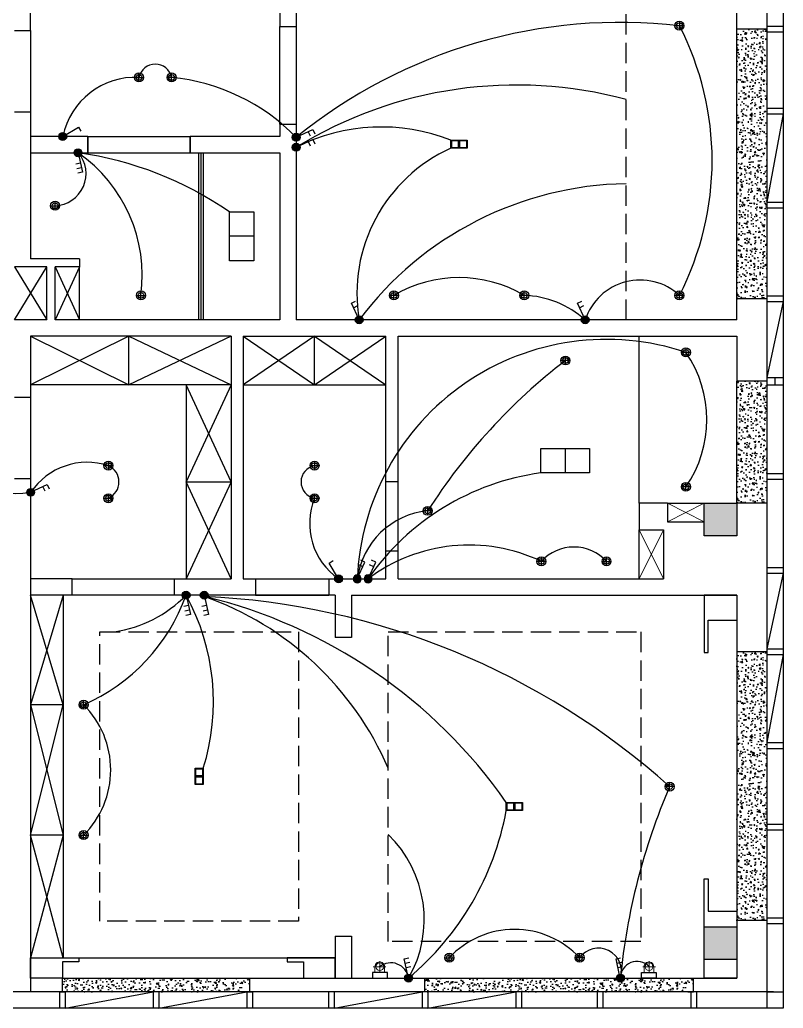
# Model space of a CAD drawing. Header units: millimetres. Extents: x 561810 to 956823, y -438984 to -391712.
# Drawn here: x 845363 to 854737, y -415003 to -402870 of the extents above; entities that cross this region are included whole.
import ezdxf

# ---------------------------------------------------------------- set-up
doc = ezdxf.new("R2010")
doc.units = ezdxf.units.MM
doc.header["$LTSCALE"] = 10
doc.header["$MEASUREMENT"] = 0
doc.linetypes.add('DASH', pattern=[0.35, 0.25, -0.1])
doc.layers.get('0').update_dxf_attribs({"linetype": 'CONTINUOUS'})
for name, color, linetype in [('4-P灯具', 142, 'CONTINUOUS'), ('5-P开关', 4, 'CONTINUOUS'), ('5-P开关图例', 4, 'CONTINUOUS'), ('PUB_HATCH', 144, 'CONTINUOUS'), ('WALL', 7, 'CONTINUOUS'), ('WINDOW', 4, 'CONTINUOUS'), ('填充', 8, 'CONTINUOUS'), ('墙', 7, 'CONTINUOUS')]:
    doc.layers.add(name, color=color, linetype=linetype)
doc.layers.add('家居内线', color=251, linetype='CONTINUOUS', lineweight=13)
doc.layers.add('细线', color=250, linetype='CONTINUOUS', lineweight=5)

# ---------------------------------------------------------------- blocks, each defined once
blk = doc.blocks.new('dfghdfhgd')
at = {"layer": '5-P开关图例'}
blk.add_hatch(color=4, dxfattribs=at).paths.add_polyline_path([(251209, 63552, 1), (251112, 63552, 1)])
at = {"layer": '5-P开关图例', "color": 4}
for p, q in [((251160, 63552), (251273, 63747)), ((251273, 63747), (251323, 63719)), ((251242, 63694), (251292, 63666))]:
    blk.add_line(p, q, dxfattribs=at)
blk.add_circle((251160, 63552), 48.4, dxfattribs=at)
blk = doc.blocks.new('fghdfg')
at = {"layer": '5-P开关图例'}
blk.add_hatch(color=4, dxfattribs=at).paths.add_polyline_path([(251213, 64281, 1), (251116, 64281, 1)])
at = {"layer": '5-P开关图例', "color": 4}
for p, q in [((251164, 64281), (251277, 64477)), ((251277, 64477), (251327, 64448))]:
    blk.add_line(p, q, dxfattribs=at)
blk.add_circle((251164, 64281), 48.4, dxfattribs=at)
blk = doc.blocks.new('ghdfg')
at = {"layer": '5-P开关图例'}
blk.add_hatch(color=4, dxfattribs=at).paths.add_polyline_path([(251192, 62859, 1), (251095, 62859, 1)])
at = {"layer": '5-P开关图例', "color": 4}
for p, q in [((251152, 62875), (251265, 63070)), ((251209, 62973), (251259, 62944)), ((251237, 63022), (251287, 62993)), ((251265, 63070), (251315, 63041))]:
    blk.add_line(p, q, dxfattribs=at)
blk.add_circle((251144, 62859), 48.4, dxfattribs=at)

msp = doc.modelspace()

# ---------------------------------------------------------------- hatches: boundary and pattern name
h = msp.add_hatch()
h.set_pattern_fill('AR-CONC', color=250, scale=20, style=0)
h.set_pattern_definition([(50, (854166.95, -406294.76), (143.452, -12.5504), [15, -165]), (355, (854166.95, -406294.76), (-27.75, 150.4384), [12, -132]), (100.4514, (854178.91, -406295.8), (115.702, 137.888), [12.748, -140.2284]), (46.184, (854166.95, -406254.76), (213.448, -33.104), [22.5, -247.5]), (96.6356, (854184.74, -406257.51), (186.933, 194.824), [19.122, -210.343]), (351.184, (854166.95, -406254.76), (186.932, 194.824), [18, -198]), (21, (854186.95, -406264.76), (119.3814, -80.5238), [15, -165]), (326, (854186.95, -406264.76), (48.663, 145.03), [12, -132]), (71.4514, (854196.9, -406271.47), (168.0445, 64.506), [12.748, -140.2284]), (37.5, (854166.954, -406294.755), (2.432, 66.5788), [0, -130.4, 0, -134, 0, -132.5]), (7.5, (854166.954, -406294.755), (52.6139, 78.8823), [0, -76.4, 0, -127.4, 0, -50.5]), (327.5, (854122.354, -406294.755), (106.7645, -4.511), [0, -50, 0, -156, 0, -207]), (317.5, (854102.35, -406294.755), (116.6372, 20.021), [0, -65, 0, -103.6, 0, -147])])
h.paths.add_polyline_path([(854537, -402984.8), (854167, -402984.8), (854167, -406294.8), (854537, -406294.8), (854537, -406259.8)])
h = msp.add_hatch()
h.set_pattern_fill('AR-CONC', color=250, scale=20, style=0)
h.set_pattern_definition([(50, (854166.95, -408802.76), (143.452, -12.55), [15, -165]), (355, (854166.95, -408802.76), (-27.75, 150.438), [12, -132]), (100.451, (854178.91, -408803.8), (115.702, 137.888), [12.748, -140.228]), (46.184, (854166.95, -408762.76), (213.448, -33.104), [22.5, -247.5]), (96.636, (854184.74, -408765.51), (186.933, 194.824), [19.122, -210.343]), (351.184, (854166.95, -408762.76), (186.932, 194.824), [18, -198]), (21, (854186.95, -408772.76), (119.381, -80.524), [15, -165]), (326, (854186.95, -408772.76), (48.663, 145.03), [12, -132]), (71.451, (854196.9, -408779.47), (168.045, 64.506), [12.748, -140.228]), (37.5, (854166.954, -408802.755), (2.432, 66.5788), [0, -130.4, 0, -134, 0, -132.5]), (7.5, (854166.954, -408802.755), (52.614, 78.8823), [0, -76.4, 0, -127.4, 0, -50.5]), (327.5, (854122.354, -408802.755), (106.7645, -4.511), [0, -50, 0, -156, 0, -207]), (317.5, (854102.35, -408802.755), (116.637, 20.021), [0, -65, 0, -103.6, 0, -147])])
h.paths.add_polyline_path([(854167, -408802.8), (854537, -408802.8), (854537, -407306.3), (854167, -407306.3)])
h = msp.add_hatch()
h.set_pattern_fill('AR-CONC', color=250, scale=20, style=0)
h.set_pattern_definition([(50, (854166.95, -413923.27), (143.452, -12.5504), [15, -165]), (355, (854166.95, -413923.27), (-27.75, 150.4384), [12, -132]), (100.4514, (854178.91, -413924.31), (115.702, 137.888), [12.748, -140.2284]), (46.184, (854166.95, -413883.27), (213.448, -33.104), [22.5, -247.5]), (96.6356, (854184.74, -413886.03), (186.933, 194.824), [19.122, -210.343]), (351.184, (854166.95, -413883.27), (186.932, 194.824), [18, -198]), (21, (854186.95, -413893.27), (119.3814, -80.5238), [15, -165]), (326, (854186.95, -413893.27), (48.663, 145.03), [12, -132]), (71.4514, (854196.9, -413899.98), (168.0445, 64.506), [12.748, -140.2284]), (37.5, (854166.954, -413923.27), (2.432, 66.5788), [0, -130.4, 0, -134, 0, -132.5]), (7.5, (854166.954, -413923.27), (52.6139, 78.8823), [0, -76.4, 0, -127.4, 0, -50.5]), (327.5, (854122.354, -413923.27), (106.7645, -4.511), [0, -50, 0, -156, 0, -207]), (317.5, (854102.35, -413923.27), (116.6372, 20.021), [0, -65, 0, -103.6, 0, -147])])
h.paths.add_polyline_path([(854537, -410627.8), (854167, -410627.8), (854167, -413923.3), (854537, -413923.3)])
h = msp.add_hatch()
h.set_pattern_fill('AR-CONC', color=250, scale=20, style=0)
h.set_pattern_definition([(50, (848186.95, -414802.76), (143.452, -12.5504), [15, -165]), (355, (848186.95, -414802.76), (-27.75, 150.438), [12, -132]), (100.4514, (848198.91, -414803.8), (115.702, 137.888), [12.748, -140.228]), (46.184, (848186.95, -414762.76), (213.448, -33.104), [22.5, -247.5]), (96.636, (848204.74, -414765.51), (186.933, 194.824), [19.122, -210.343]), (351.184, (848186.95, -414762.76), (186.932, 194.824), [18, -198]), (21, (848206.95, -414772.76), (119.3814, -80.524), [15, -165]), (326, (848206.95, -414772.76), (48.663, 145.03), [12, -132]), (71.4514, (848216.9, -414779.47), (168.0445, 64.506), [12.748, -140.228]), (37.5, (848186.954, -414802.755), (2.432, 66.5788), [0, -130.4, 0, -134, 0, -132.5]), (7.5, (848186.954, -414802.755), (52.614, 78.8823), [0, -76.4, 0, -127.4, 0, -50.5]), (327.5, (848142.354, -414802.755), (106.7645, -4.511), [0, -50, 0, -156, 0, -207]), (317.5, (848122.35, -414802.755), (116.6372, 20.021), [0, -65, 0, -103.6, 0, -147])])
h.paths.add_polyline_path([(845887, -414632.8), (845887, -414802.8), (845922, -414802.8), (848187, -414802.8), (848187, -414632.8)])
h = msp.add_hatch()
h.set_pattern_fill('AR-CONC', color=250, scale=20, style=0)
h.set_pattern_definition([(50, (853636.95, -414802.76), (143.452, -12.5504), [15, -165]), (355, (853636.95, -414802.76), (-27.75, 150.4384), [12, -132]), (100.4514, (853648.91, -414803.8), (115.702, 137.888), [12.748, -140.2284]), (46.184, (853636.95, -414762.76), (213.448, -33.104), [22.5, -247.5]), (96.6356, (853654.74, -414765.51), (186.933, 194.824), [19.122, -210.343]), (351.184, (853636.95, -414762.76), (186.932, 194.824), [18, -198]), (21, (853656.95, -414772.76), (119.3814, -80.5238), [15, -165]), (326, (853656.95, -414772.76), (48.663, 145.03), [12, -132]), (71.4514, (853666.9, -414779.47), (168.0445, 64.506), [12.748, -140.2284]), (37.5, (853636.954, -414802.755), (2.432, 66.5788), [0, -130.4, 0, -134, 0, -132.5]), (7.5, (853636.954, -414802.755), (52.6139, 78.8823), [0, -76.4, 0, -127.4, 0, -50.5]), (327.5, (853592.354, -414802.755), (106.7645, -4.511), [0, -50, 0, -156, 0, -207]), (317.5, (853572.35, -414802.755), (116.6372, 20.021), [0, -65, 0, -103.6, 0, -147])])
h.paths.add_polyline_path([(850337, -414632.8), (850337, -414802.8), (850372, -414802.8), (853637, -414802.8), (853637, -414632.8)])
at = {"layer": 'PUB_HATCH'}
h = msp.add_hatch(color=256, dxfattribs=at)
h.paths.add_polyline_path([(829917, -414402.8), (829917, -414002.8), (830317, -414002.8), (830317, -414402.8)])
h.paths.add_polyline_path([(818057, -414402.8), (818057, -414002.8), (818457, -414002.8), (818457, -414402.8)])
h.paths.add_polyline_path([(818057, -409202.8), (818057, -408802.8), (818457, -408802.8), (818457, -409202.8)])
h.paths.add_polyline_path([(818057, -402742.8), (818057, -402342.8), (818457, -402342.8), (818457, -402742.8)])
h.paths.add_polyline_path([(853767, -402742.8), (853767, -402342.8), (854167, -402342.8), (854167, -402742.8)])
h.paths.add_polyline_path([(853767, -409202.8), (853767, -408802.8), (854167, -408802.8), (854167, -409202.8)])
h.paths.add_polyline_path([(853767, -414402.8), (853767, -414002.8), (854167, -414002.8), (854167, -414402.8)])
h.paths.add_polyline_path([(841907, -414402.8), (841907, -414002.8), (842307, -414002.8), (842307, -414402.8)])

# ---------------------------------------------------------------- linework, layer by layer
at = {"color": 1}
for p, q in [((854537, -402949.8), (854737, -402949.8)), ((854537, -403019.8), (854737, -403019.8)), ((854537, -403954.8), (854737, -403954.8)), ((854537, -404024.8), (854737, -404024.8)), ((854737, -404024.8), (854537, -405109.8)), ((854537, -405109.8), (854737, -405109.8)), ((854537, -405179.8), (854737, -405179.8)), ((854537, -406259.8), (854737, -406259.8)), ((854537, -406259.8), (854537, -406329.8)), ((854537, -406329.8), (854737, -406329.8)), ((854737, -406329.8), (854537, -407259.8)), ((854537, -407259.8), (854737, -407259.8)), ((854637, -407352.8), (854637, -407259.8)), ((854537, -407352.8), (854737, -407352.8)), ((854537, -408437.8), (854737, -408437.8)), ((854537, -408507.8), (854737, -408507.8)), ((854537, -409592.8), (854737, -409592.8)), ((854537, -409662.8), (854737, -409662.8)), ((854737, -409662.8), (854537, -410592.8)), ((854537, -410592.8), (854737, -410592.8)), ((854537, -410662.8), (854737, -410662.8)), ((854737, -410662.8), (854537, -411742.8)), ((854537, -411742.8), (854737, -411742.8)), ((854537, -411812.8), (854737, -411812.8)), ((854537, -412742.8), (854737, -412742.8)), ((854537, -412812.8), (854737, -412812.8)), ((854537, -413892.8), (854737, -413892.8)), ((854537, -413962.8), (854737, -413962.8)), ((845852, -414802.8), (845852, -415002.8)), ((845922, -414802.8), (845922, -415002.8)), ((845922, -415002.8), (847002, -414802.8)), ((847002, -414802.8), (847002, -415002.8)), ((847072, -414802.8), (847072, -415002.8)), ((847072, -415002.8), (848152, -414802.8)), ((848152, -414802.8), (848152, -415002.8)), ((848222, -414802.8), (848222, -415002.8)), ((849152, -414802.8), (849152, -415002.8)), ((849222, -414802.8), (849222, -415002.8)), ((849222, -415002.8), (850302, -414802.8)), ((850302, -414802.8), (850302, -415002.8)), ((850372, -414802.8), (850302, -414802.8)), ((850372, -414802.8), (850372, -415002.8)), ((850372, -415002.8), (851452, -414802.8)), ((851452, -414802.8), (851452, -415002.8)), ((851522, -414802.8), (851522, -415002.8)), ((852452, -414802.8), (852452, -415002.8)), ((852522, -414802.8), (852522, -415002.8)), ((853602, -414802.8), (853602, -415002.8)), ((853672, -414802.8), (853602, -414802.8)), ((853602, -414802.8), (853637, -414802.8)), ((853672, -414802.8), (853672, -415002.8)), ((854537, -414802.8), (854537, -415002.8)), ((854537, -414802.8), (854737, -414802.8))]:
    msp.add_line(p, q, dxfattribs=at)
for points in [[(854537, -402949.8), (854537, -403019.8)], [(845852, -414802.8), (845922, -414802.8)], [(848152, -414802.8), (848222, -414802.8)]]:
    msp.add_lwpolyline(points, dxfattribs=at)
at = {"color": 251}
for centre, radius, start, end in [((852742.4, -409235), 6333.2, 83.47577, 128.99729), ((850257.5, -404597.8), 3606.6, 332.6851, 27.3149), ((847027, -403618.5), 204.1, 11.50399, 168.49601), ((846784.5, -404489.2), 912.4, 87.33096, 168.21067), ((846983.8, -406043.4), 2477.6, 44.30192, 84.36845), ((851463.4, -408848.6), 5177.3, 74.95932, 121.51727), ((849804.6, -406518.6), 2332.2, 68.56435, 116.69458), ((851452.9, -406227.9), 1950, 114.09048, 189.59), ((845784, -404759.6), 393.3, 271.86884, 40.77197), ((845027.1, -406010.9), 1840.4, 352.44064, 55.02984), ((845461.7, -408825.5), 4367, 55.47161, 81.83452), ((852873.8, -409064.5), 4182, 90.91616, 143.08606), ((850757, -407608.7), 1574.3, 59.45895, 120.54105), ((852980.4, -406775.5), 710.7, 47.34418, 161.73894), ((851509.7, -407454.3), 1202.5, 48.56882, 87.74643), ((852566.7, -409855.1), 3062, 71.42499, 177.70982), ((852346.5, -407777.8), 1452.7, 325.39044, 34.60956), ((856481.1, -412797.8), 7247.9, 127.56219, 147.44552), ((845324.9, -407582), 1101.7, 201.0491, 278.98254), ((846193, -409143.8), 841.8, 72.08503, 145.77432), ((846362.3, -408542.8), 219.2, 294.13598, 65.86402), ((849019.9, -408542.8), 203.5, 100.68635, 259.31365), ((852177.9, -411493.5), 3089.2, 97.78203, 145.25184), ((849750.8, -409052), 828.4, 158.0846, 235.20954), ((850465.6, -409860.1), 966.9, 95.55693, 172.43343), ((850881.5, -411385.9), 2067.7, 64.63438, 126.91421), ((852167.3, -409883.9), 542.3, 42.48663, 137.51337), ((845217.5, -409146.3), 2325.2, 293.56045, 340.23237), ((846294.6, -408845.6), 1554.5, 278.57415, 315.62508), ((845011.5, -411243.7), 2729.6, 342.64937, 28.7031), ((846156.8, -416091.5), 6316.1, 34.8998, 76.49109), ((846351.3, -413580.9), 3850.1, 23.31611, 70.56757), ((847221.5, -419109.8), 9168.9, 48.12362, 87.43267), ((845354.1, -412077.8), 1126.3, 314.7427, 45.2573), ((860633, -415412.7), 7934.4, 156.76685, 174.35894), ((847872.1, -411932.3), 3524.5, 309.9869, 349.44823), ((848882.8, -413912.7), 1446.2, 330.13907, 46.02296), ((851437, -415129.1), 1094.1, 43.01252, 136.98748), ((852466.7, -414548.3), 283.2, 342.65545, 144.21445), ((849920, -414665.1), 219.3, 8.47082, 129.58022), ((852942, -414632.6), 205.1, 44.03845, 180.05205)]:
    msp.add_arc(centre, radius, start, end, dxfattribs=at)
at = {"layer": '4-P灯具', "color": 250, "ltscale": 20}
for p, q in [((853462, -402887.8), (853462, -402997.8)), ((853517, -402942.8), (853407, -402942.8)), ((846827, -403632.8), (846827, -403522.8)), ((847227, -403632.8), (847227, -403522.8)), ((846772, -403577.8), (846882, -403577.8)), ((847282, -403577.8), (847172, -403577.8)), ((845796.9, -405207.8), (845796.9, -405097.8)), ((845741.9, -405152.8), (845851.9, -405152.8)), ((846796.5, -406253), (846906.5, -406253)), ((846851.5, -406308), (846851.5, -406198)), ((850012, -406252.8), (849902, -406252.8)), ((849957, -406307.8), (849957, -406197.8)), ((851612, -406252.8), (851502, -406252.8)), ((851557, -406307.8), (851557, -406197.8)), ((853517, -406252.8), (853407, -406252.8)), ((853462, -406307.8), (853462, -406197.8)), ((853542.1, -406897.7), (853542.1, -407007.7)), ((852062.6, -407107.5), (852062.6, -406997.5)), ((853597.1, -406952.7), (853487.1, -406952.7)), ((852117.6, -407052.5), (852007.6, -407052.5)), ((846397, -408342.8), (846507, -408342.8)), ((846452, -408287.8), (846452, -408397.8)), ((848927.2, -408342.8), (849037.2, -408342.8)), ((848982.2, -408287.8), (848982.2, -408397.8)), ((853597.1, -408602.9), (853487.1, -408602.9)), ((853542.1, -408657.9), (853542.1, -408547.9)), ((846397, -408742.8), (846507, -408742.8)), ((846452, -408797.8), (846452, -408687.8)), ((848927.2, -408742.8), (849037.2, -408742.8)), ((848982.2, -408797.8), (848982.2, -408687.8)), ((850372, -408952.8), (850372, -408842.8)), ((850427, -408897.8), (850317, -408897.8)), ((851767.3, -409572.6), (851767.3, -409462.6)), ((852567.2, -409572.6), (852567.2, -409462.6)), ((851822.3, -409517.6), (851712.3, -409517.6)), ((852512.2, -409517.6), (852622.2, -409517.6)), ((846092, -411277.8), (846202, -411277.8)), ((846147, -411332.8), (846147, -411222.8)), ((853342, -412337.8), (853342, -412227.8)), ((853397, -412282.8), (853287, -412282.8)), ((846147, -412932.8), (846147, -412822.8)), ((846092, -412877.8), (846202, -412877.8)), ((850582, -414382.8), (850692, -414382.8)), ((850637, -414437.8), (850637, -414327.8)), ((852292, -414382.8), (852182, -414382.8)), ((852237, -414437.8), (852237, -414327.8))]:
    msp.add_line(p, q, dxfattribs=at)
at = {"layer": '4-P灯具', "color": 142}
for points in [[(850857, -404347.8), (850857, -404447.8), (850657, -404447.8), (850657, -404347.8), (850857, -404347.8)], [(847517, -412057.8), (847617, -412057.8), (847617, -412257.8), (847517, -412257.8), (847517, -412057.8)], [(851537, -412477.8), (851537, -412577.8), (851337, -412577.8), (851337, -412477.8), (851537, -412477.8)]]:
    msp.add_lwpolyline(points, dxfattribs=at)
for points in [[(849876.4, -414632.8), (849876.4, -414564.8), (849695, -414564.8), (849695, -414632.8)], [(852995.5, -414632.8), (852995.5, -414564.8), (853176.9, -414564.8), (853176.9, -414632.8)]]:
    msp.add_lwpolyline(points, close=True, dxfattribs=at)
for centre in [(853462, -402942.8), (846827, -403577.8), (847227, -403577.8), (845796.9, -405152.8), (846851.5, -406253), (849957, -406252.8), (851557, -406252.8), (853462, -406252.8), (853542.1, -406952.7), (852062.6, -407052.5), (846452, -408342.8), (848982.2, -408342.8), (853542.1, -408602.9), (846452, -408742.8), (848982.2, -408742.8), (850372, -408897.8), (851767.3, -409517.6), (852567.2, -409517.6), (846147, -411277.8), (853342, -412282.8), (846147, -412877.8), (850637, -414382.8), (852237, -414382.8)]:
    msp.add_circle(centre, 55, dxfattribs=at)
at = {"layer": '4-P灯具', "color": 250, "ltscale": 20}
for centre in [(853462, -402942.8), (846827, -403577.8), (847227, -403577.8), (845796.9, -405152.8), (846851.5, -406253), (849957, -406252.8), (851557, -406252.8), (853462, -406252.8), (853542.1, -406952.7), (852062.6, -407052.5), (846452, -408342.8), (848982.2, -408342.8), (853542.1, -408602.9), (846452, -408742.8), (848982.2, -408742.8), (850372, -408897.8), (851767.3, -409517.6), (852567.2, -409517.6), (846147, -411277.8), (853342, -412282.8), (846147, -412877.8), (850637, -414382.8), (852237, -414382.8)]:
    msp.add_circle(centre, 35, dxfattribs=at)
at = {"layer": 'WALL'}
for p, q in [((845497, -403002.8), (845497, -402252.8)), ((848557, -402242.8), (848557, -402952.8)), ((848757, -402252.8), (848757, -402952.8)), ((854167, -406552.8), (854167, -402742.8)), ((845297, -403002.8), (845497, -403002.8)), ((848557, -402952.8), (848757, -402952.8)), ((845497, -404002.8), (845297, -404002.8)), ((845497, -404002.8), (845497, -405802.8)), ((848557, -404152.8), (848557, -404302.8)), ((848557, -404152.8), (848757, -404152.8)), ((848757, -404152.8), (848757, -406552.8)), ((846197, -404302.8), (845497, -404302.8)), ((846197, -404502.8), (846197, -404302.8)), ((846197, -404302.8), (846197, -404502.8)), ((848557, -404302.8), (847457.1, -404302.8)), ((847457.1, -404302.8), (847457.1, -404502.8)), ((847457.1, -404502.8), (847457.1, -404302.8)), ((845497, -404502.8), (846197, -404502.8)), ((847457.1, -404502.8), (848557, -404502.8)), ((848557, -404502.8), (848557, -406552.8)), ((854537, -405144.8), (854537, -406294.8)), ((846096.8, -405802.8), (845497, -405802.8)), ((846096.8, -405802.8), (846096.8, -405902.8)), ((845696.8, -405902.8), (845297, -405902.8)), ((845696.8, -406552.8), (845696.8, -405902.8)), ((845796.8, -406552.8), (845796.8, -405902.8)), ((846096.8, -405902.8), (845796.8, -405902.8)), ((854537, -406294.8), (854167, -406294.8)), ((845696.8, -406552.8), (845297, -406552.8)), ((848557, -406552.8), (845796.8, -406552.8)), ((854167, -406552.8), (848757, -406552.8)), ((845497, -406752.8), (845497, -407502.8)), ((847957, -406752.8), (845497, -406752.8)), ((847957, -406752.8), (847957, -409732.8)), ((848107, -406752.8), (849857.5, -406752.8)), ((848107, -406752.8), (848107, -409732.8)), ((849857.5, -408542.8), (849857.5, -406752.8)), ((850007.5, -406752.8), (854167, -406752.8)), ((850007.5, -408542.8), (850007.5, -406752.8)), ((854167, -406752.8), (854167, -407306.3)), ((854537, -407306.3), (854167, -407306.3)), ((854167, -408802.8), (854167, -407306.3)), ((845297, -407502.8), (845497, -407502.8)), ((845297, -408502.8), (845497, -408502.8)), ((845497, -408502.8), (845497, -410901.8)), ((850007.5, -408542.8), (849857.5, -408542.8)), ((853317.3, -408802.8), (852967.3, -408802.8)), ((852967.3, -408802.8), (852967.3, -409132.8)), ((853317.3, -408802.8), (853317.3, -409032.8)), ((854537, -408802.8), (854167, -408802.8)), ((853317.3, -409032.8), (853767, -409032.8)), ((852967.3, -409132.8), (853267.3, -409132.8)), ((853267.3, -409132.8), (853267.3, -409732.8)), ((850007.5, -409392.8), (849857.5, -409392.8)), ((849857.5, -409732.8), (849857.5, -409392.8)), ((850007.5, -409732.8), (850007.5, -409392.8)), ((846007, -409732.8), (845497, -409732.8)), ((846007, -409932.8), (846007, -409732.8)), ((847257, -409732.8), (847257, -409932.8)), ((847257, -409732.8), (847957, -409732.8)), ((848107, -409732.8), (848257, -409732.8)), ((848257, -409732.8), (848257, -409932.8)), ((849157, -409732.8), (849157, -409932.8)), ((849157, -409732.8), (849857.5, -409732.8)), ((850007.5, -409732.8), (853267.3, -409732.8)), ((846007, -409932.8), (845497, -409932.8)), ((848257, -409932.8), (847257, -409932.8)), ((849237, -409932.8), (849157, -409932.8)), ((854167, -409932.8), (854167, -414632.8)), ((854537, -410627.8), (854167, -410627.8)), ((845497, -410901.8), (845497, -414802.8)), ((854167, -413923.3), (854537, -413923.3)), ((845887, -414632.8), (845497, -414632.8)), ((845887, -414632.8), (848187, -414632.8)), ((848187, -414632.8), (850337, -414632.8)), ((850337, -414632.8), (854167, -414632.8)), ((850337, -414632.8), (853767, -414632.8)), ((850337, -414802.8), (850337, -414632.8)), ((853637, -414802.8), (853637, -414632.8))]:
    msp.add_line(p, q, dxfattribs=at)
for points in [[(854537, -402984.8), (854167, -402984.8)], [(853767, -409202.8), (853767, -408802.8), (854167, -408802.8), (854167, -409202.8), (853767, -409202.8)], [(853767, -414402.8), (853767, -414002.8), (854167, -414002.8), (854167, -414402.8), (853767, -414402.8)]]:
    msp.add_lwpolyline(points, dxfattribs=at)
at = {"layer": 'WINDOW'}
for p, q in [((854537, -392842.8), (854537, -414802.8)), ((854737, -392842.8), (854737, -415002.8)), ((847587, -404502.8), (847587, -406552.8)), ((854617, -414802.8), (817617, -414802.8)), ((854737, -415002.8), (817417, -415002.8))]:
    msp.add_line(p, q, dxfattribs=at)
at = {"layer": '填充', "color": 2, "linetype": 'DASH', "ltscale": 100}
msp.add_line((852807, -406552.8), (852807, -402242.8), dxfattribs=at)
at = {"layer": '填充', "color": 142, "ltscale": 0.01}
for p, q in [((846197, -404302.8), (847457.1, -404302.8)), ((846197, -404502.8), (847457.1, -404502.8)), ((846096.8, -406552.8), (846096.8, -405902.8)), ((852967.3, -408802.8), (852967.3, -406752.8)), ((845497, -407502.8), (845497, -408502.8)), ((849857.5, -409392.8), (849857.5, -408542.8)), ((850007.5, -409392.8), (850007.5, -408542.8)), ((853317.3, -408802.8), (853767, -408802.8)), ((852967.3, -409732.8), (852967.3, -409132.8)), ((852967.3, -409732.8), (852967.3, -409132.8)), ((846007, -409732.8), (847257, -409732.8)), ((848257, -409732.8), (849157, -409732.8)), ((849237, -409932.8), (845897, -409932.8)), ((849237, -409932.8), (849237, -410452.8)), ((849437, -409932.8), (849437, -410452.8)), ((849437, -409932.8), (854167, -409932.8)), ((849437, -410452.8), (849237, -410452.8)), ((849237, -414118.7), (849237, -414632.8)), ((849237, -414118.7), (849437, -414118.7)), ((849437, -414118.7), (849437, -414632.8)), ((845897, -414382.8), (849237, -414382.8))]:
    msp.add_line(p, q, dxfattribs=at)
at = {"layer": '填充', "color": 250, "ltscale": 0.01}
for p, q in [((847957, -407352.8), (845497, -407352.8)), ((847407, -407352.8), (847407, -409732.8)), ((845897, -409932.8), (845897, -414382.8))]:
    msp.add_line(p, q, dxfattribs=at)
at = {"layer": '填充', "color": 142, "ltscale": 0.01}
for points in [[(848237, -405227.8), (848237, -405827.8), (847937, -405827.8), (847937, -405227.8)], [(851759.6, -408132.8), (852359.6, -408132.8), (852359.6, -408432.8), (851759.6, -408432.8)]]:
    msp.add_lwpolyline(points, close=True, dxfattribs=at)
for points in [[(854167, -409932.8), (853767, -409932.8), (853767, -410637.8), (853817, -410637.8), (853817, -410237.8), (854167, -410237.8)], [(854167, -414632.8), (853767, -414632.8), (853767, -413412.8), (853817, -413412.8), (853817, -413812.8), (854167, -413812.8)], [(845497, -414632.8), (845497, -414382.8), (846087, -414382.8), (846087, -414432.8), (845887, -414432.8), (845887, -414632.8)], [(849237, -414632.8), (849237, -414382.8), (848647, -414382.8), (848647, -414432.8), (848847, -414432.8), (848847, -414632.8)], [(845887, -414802.8), (845887, -414632.8)], [(848187, -414802.8), (848187, -414632.8)]]:
    msp.add_lwpolyline(points, dxfattribs=at)
at = {"layer": '填充', "color": 2, "linetype": 'DASH', "ltscale": 100}
for points in [[(846347, -410382.8), (848787, -410382.8), (848787, -413932.8), (846347, -413932.8)], [(849887, -410382.8), (852987, -410382.8), (852987, -414182.8), (849887, -414182.8)]]:
    msp.add_lwpolyline(points, close=True, dxfattribs=at)
at = {"layer": '墙', "color": 142}
for p, q in [((845497, -403002.8), (845497, -404002.8)), ((848557, -404152.8), (848557, -402952.8)), ((848757, -402952.8), (848757, -404152.8))]:
    msp.add_line(p, q, dxfattribs=at)
at = {"layer": '墙', "color": 250}
for p, q in [((847557, -404502.8), (847557, -406552.8)), ((847617, -404502.8), (847617, -406552.8)), ((848237, -405527.8), (847937, -405527.8)), ((845297, -406552.8), (845696.8, -405902.8)), ((845297, -405902.8), (845696.8, -406552.8)), ((846096.8, -405902.8), (845796.8, -406552.8)), ((845796.8, -405902.8), (846096.8, -406552.8)), ((846702, -406752.8), (845497, -407352.8)), ((845497, -406752.8), (846702, -407352.8)), ((846702, -407352.8), (846702, -406752.8)), ((846702, -406752.8), (847957, -407352.8)), ((847957, -406752.8), (846702, -407352.8)), ((848982.2, -406752.8), (848107, -407352.8)), ((848107, -406752.8), (848982.2, -407352.8)), ((848982.2, -407352.8), (848982.2, -406752.8)), ((848982.2, -407352.8), (849857.5, -406752.8)), ((848982.2, -406752.8), (849857.5, -407352.8)), ((847957, -408542.8), (847407, -407352.8)), ((847957, -407352.8), (847407, -408542.8)), ((848107, -407352.8), (849857.5, -407352.8)), ((852059.6, -408132.8), (852059.6, -408432.8)), ((847407, -408542.8), (847957, -408542.8)), ((847957, -408542.8), (847407, -409732.8)), ((847957, -409732.8), (847407, -408542.8)), ((848257, -409932.8), (849157, -409932.8)), ((845897, -411277.8), (845497, -411277.8)), ((845897, -412877.8), (845497, -412877.8))]:
    msp.add_line(p, q, dxfattribs=at)
for points in [[(845897, -409932.8), (845497, -411277.8), (845897, -412877.8), (845497, -414382.8)], [(845897, -414382.8), (845497, -412877.8), (845897, -411277.8), (845497, -409932.8)]]:
    msp.add_lwpolyline(points, dxfattribs=at)
at = {"layer": '家居内线'}
for p, q in [((849782.5, -414555), (849782.5, -414425)), ((853089.5, -414555), (853089.5, -414425)), ((849701.6, -414496), (849859, -414496)), ((849724.7, -414492.7), (849724.7, -414564.8)), ((849842.3, -414492.7), (849842.3, -414564.8)), ((853170.3, -414496), (853012.9, -414496)), ((853029.6, -414492.7), (853029.6, -414564.8)), ((853147.2, -414492.7), (853147.2, -414564.8))]:
    msp.add_line(p, q, dxfattribs=at)
for centre in [(849783.5, -414492.7), (853088.4, -414492.7)]:
    msp.add_circle(centre, 48.1, dxfattribs=at)
for centre in [(849783.5, -414492.7), (853088.4, -414492.7)]:
    msp.add_arc(centre, 58.8, 356.80472, 183.19528, dxfattribs=at)
at = {"layer": '细线', "color": 250, "lineweight": 5}
for p, q in [((850757, -404447.8), (850757, -404347.8)), ((847617, -412157.8), (847517, -412157.8)), ((851437, -412577.8), (851437, -412477.8))]:
    msp.add_line(p, q, dxfattribs=at)
at = {"layer": '细线'}
for p, q in [((853317.3, -408802.8), (853767, -409032.8)), ((853767, -408802.8), (853317.3, -409032.8)), ((853267.3, -409732.8), (852967.3, -409132.8)), ((853267.3, -409132.8), (852967.3, -409732.8))]:
    msp.add_line(p, q, dxfattribs=at)
at = {"layer": '细线', "color": 250, "lineweight": 5}
for points in [[(850667, -404357.8), (850667, -404437.8), (850747, -404437.8), (850747, -404357.8)], [(850847, -404357.8), (850847, -404437.8), (850767, -404437.8), (850767, -404357.8)], [(847527, -412067.8), (847607, -412067.8), (847607, -412147.8), (847527, -412147.8)], [(847527, -412247.8), (847607, -412247.8), (847607, -412167.8), (847527, -412167.8)], [(851347, -412487.8), (851347, -412567.8), (851427, -412567.8), (851427, -412487.8)], [(851527, -412487.8), (851527, -412567.8), (851447, -412567.8), (851447, -412487.8)]]:
    msp.add_lwpolyline(points, close=True, dxfattribs=at)

# ---------------------------------------------------------------- block references
at = {"layer": '5-P开关', "color": 250}
for name, p, rotation in [('fghdfg', (595460.1, -337222), 330.6490108843585), ('dfghdfhgd', (606706.7, -311944.3), 324.9129717686981), ('dfghdfhgd', (606706.7, -312066.4), 324.9129717686981), ('ghdfg', (988420.7, -188254.7), 222.5937345885956), ('dfghdfhgd', (757161.5, -648603), 54.9129717706152), ('dfghdfhgd', (759936.8, -648603), 54.9129717706152), ('dfghdfhgd', (603446.7, -316301.7), 324.9129717752613), ('fghdfg', (782197.3, -660163.5), 60.64901088272383), ('ghdfg', (989747.4, -193684.7), 222.5937345885956), ('ghdfg', (989970, -193684.7), 222.5937345885956), ('ghdfg', (707795.3, -630880.8), 42.59373458614044), ('ghdfg', (710395.3, -630880.8), 42.59373458614044)]:
    msp.add_blockref(name, p, dxfattribs=dict(at, rotation=rotation))
at = {"layer": '5-P开关', "color": 250, "xscale": -1, "rotation": 305.0870282293848}
for p in [(941875.8, -651783), (942008.3, -651783)]:
    msp.add_blockref('dfghdfhgd', p, dxfattribs=at)

doc.saveas('drawing.dxf')
